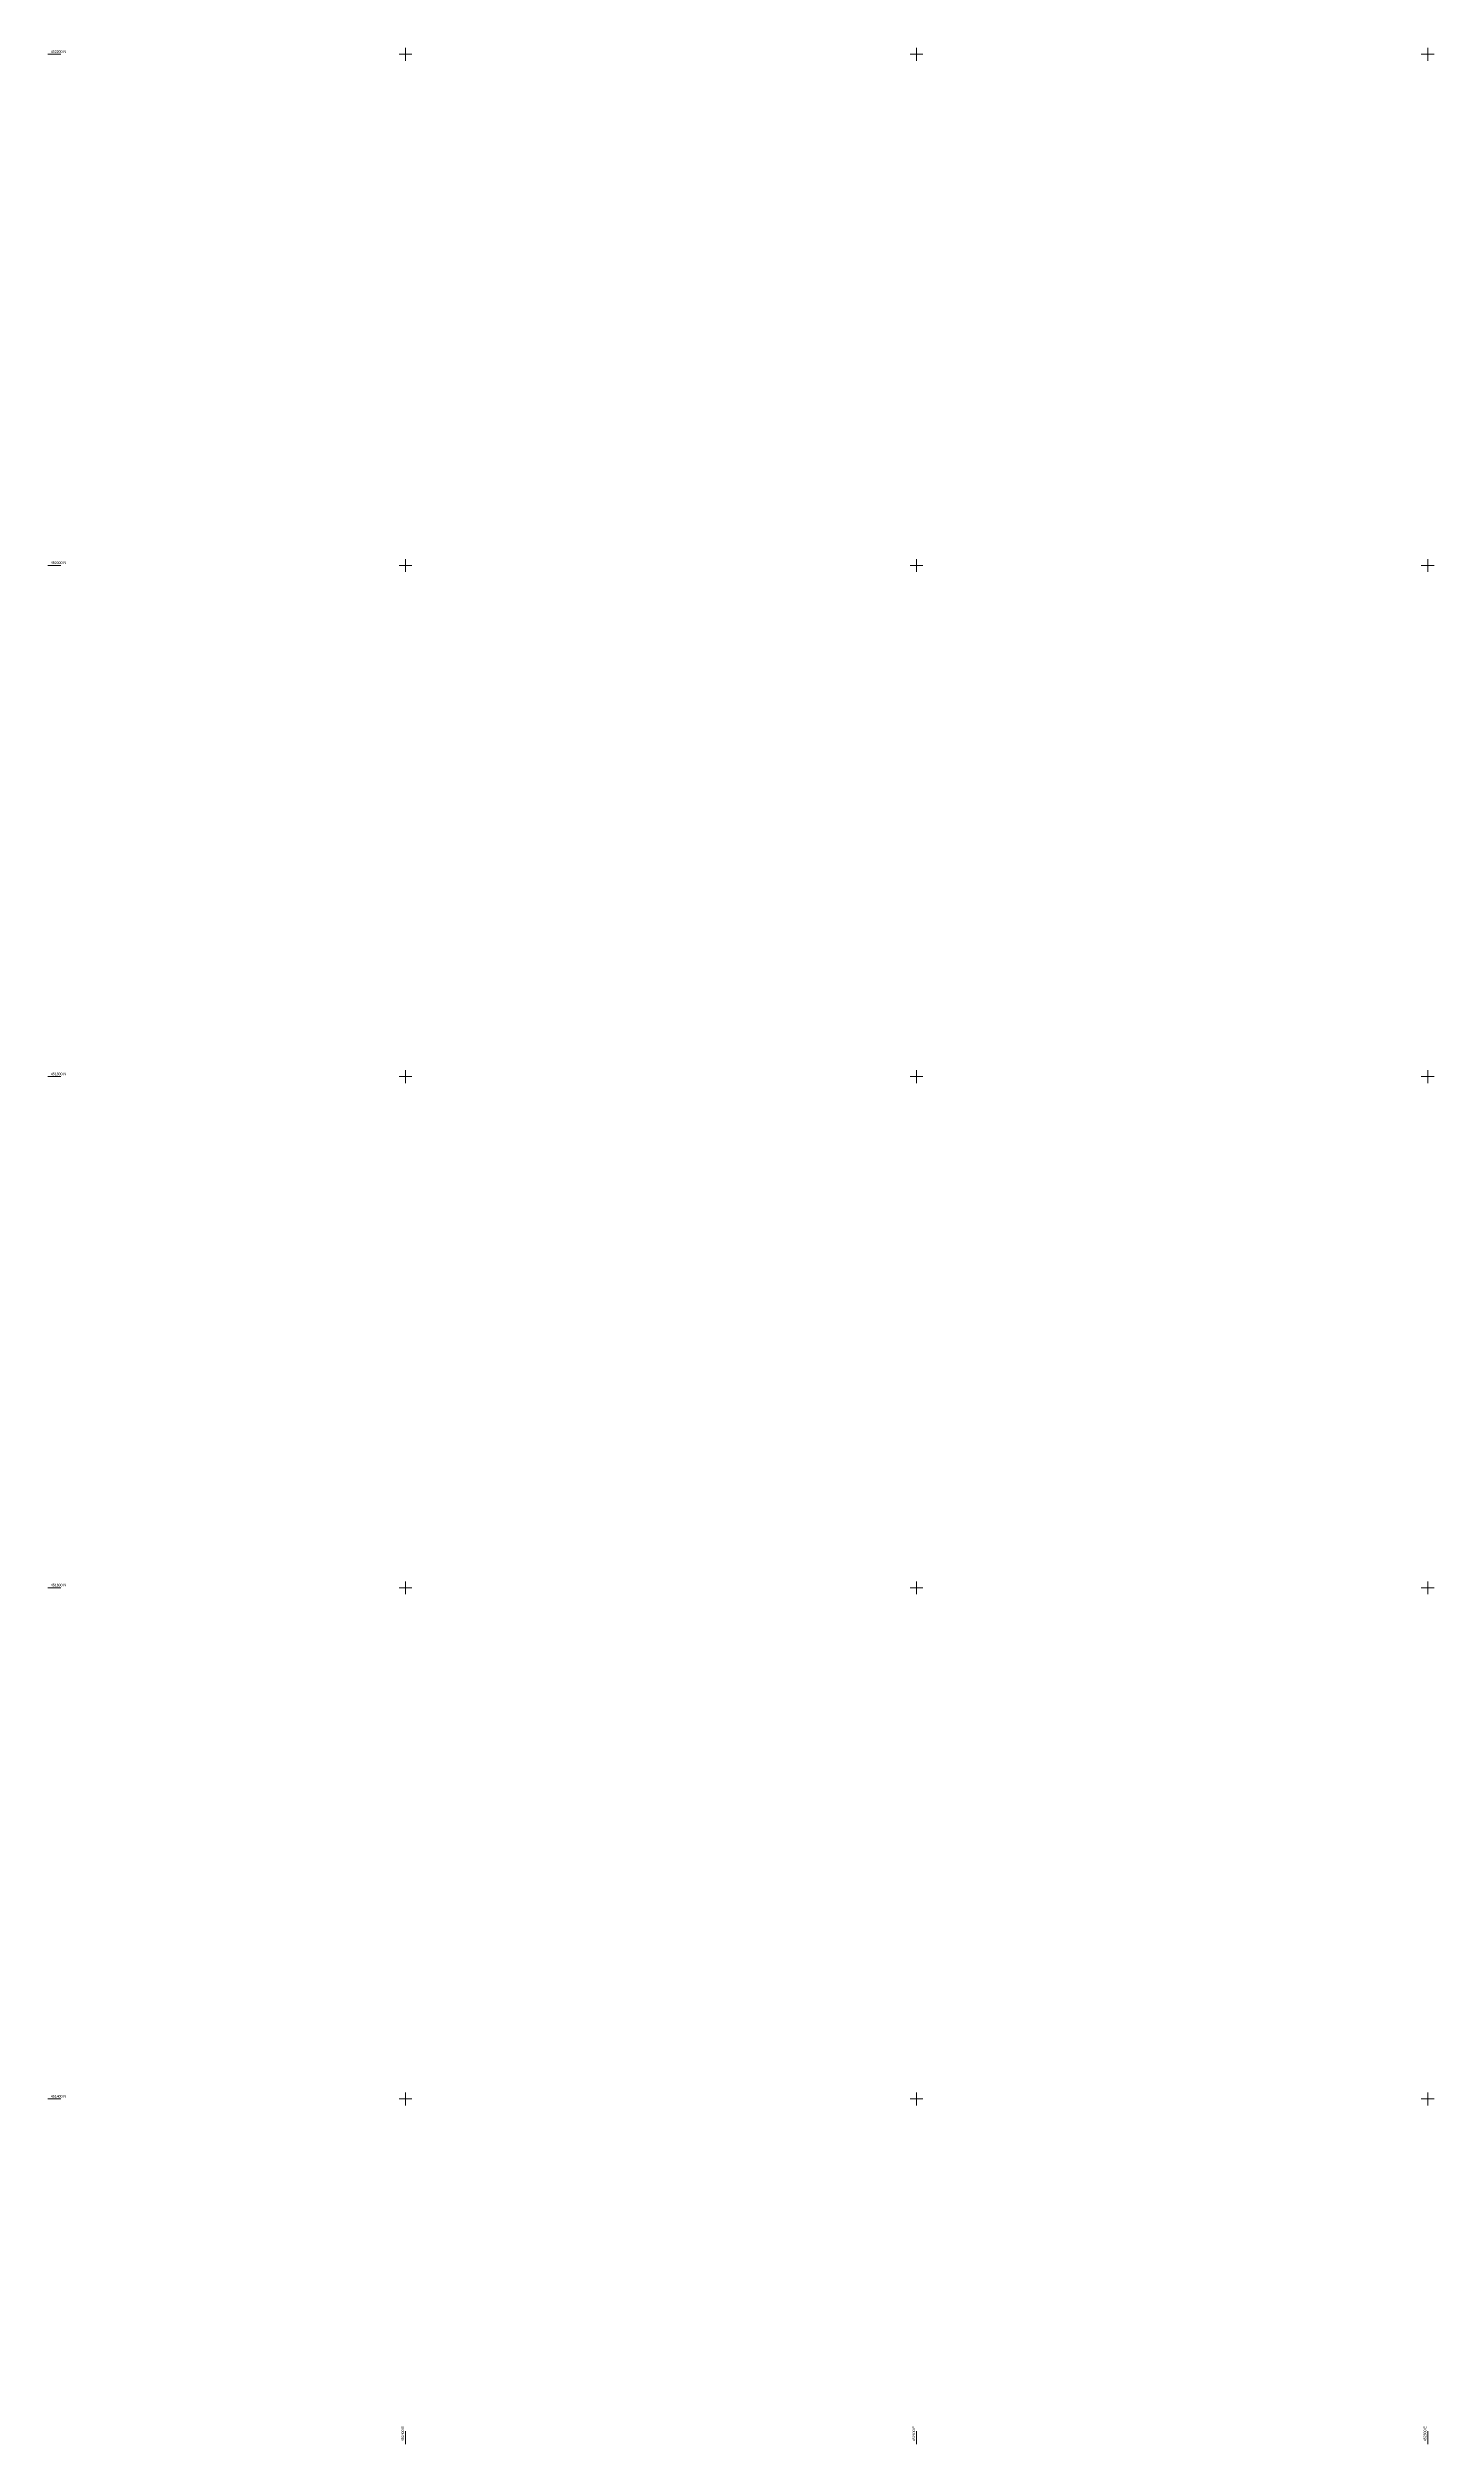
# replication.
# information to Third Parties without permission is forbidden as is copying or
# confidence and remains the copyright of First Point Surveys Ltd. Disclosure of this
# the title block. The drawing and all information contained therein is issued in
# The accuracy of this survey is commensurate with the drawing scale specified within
# Model space of a CAD drawing. Extents: x 452260 to 454003, y 451265 to 453203.
# Drawn here: x 452260 to 452803, y 451265 to 452203 of the extents above; entities that cross this region are included whole.
import ezdxf

# ---------------------------------------------------------------- set-up
doc = ezdxf.new("R2010")
doc.units = 0
doc.header["$LTSCALE"] = 0.7
doc.header["$MEASUREMENT"] = 0
doc.layers.add('FPS_Grid', color=7, linetype='Continuous', lineweight=13)
doc.styles.get("Standard").update_dxf_attribs({"font": 'ARIALN.TTF'})

msp = doc.modelspace()

# ---------------------------------------------------------------- linework, layer by layer
at = {"layer": 'FPS_Grid'}
for p, q in [((452260.09, 452200), (452265.09, 452200)), ((452397.5, 452200), (452402.5, 452200)), ((452400, 452197.5), (452400, 452202.5)), ((452597.5, 452200), (452602.5, 452200)), ((452600, 452197.5), (452600, 452202.5)), ((452797.5, 452200), (452802.5, 452200)), ((452800, 452197.5), (452800, 452202.5)), ((452260.09, 452000), (452265.09, 452000)), ((452397.5, 452000), (452402.5, 452000)), ((452400, 451997.5), (452400, 452002.5)), ((452597.5, 452000), (452602.5, 452000)), ((452600, 451997.5), (452600, 452002.5)), ((452797.5, 452000), (452802.5, 452000)), ((452800, 451997.5), (452800, 452002.5)), ((452400, 451797.5), (452400, 451802.5)), ((452600, 451797.5), (452600, 451802.5)), ((452800, 451797.5), (452800, 451802.5)), ((452260.09, 451800), (452265.09, 451800)), ((452397.5, 451800), (452402.5, 451800)), ((452597.5, 451800), (452602.5, 451800)), ((452797.5, 451800), (452802.5, 451800)), ((452260.09, 451600), (452265.09, 451600)), ((452397.5, 451600), (452402.5, 451600)), ((452400, 451597.5), (452400, 451602.5)), ((452597.5, 451600), (452602.5, 451600)), ((452600, 451597.5), (452600, 451602.5)), ((452797.5, 451600), (452802.5, 451600)), ((452800, 451597.5), (452800, 451602.5)), ((452260.09, 451400), (452265.09, 451400)), ((452397.5, 451400), (452402.5, 451400)), ((452400, 451397.5), (452400, 451402.5)), ((452597.5, 451400), (452602.5, 451400)), ((452600, 451397.5), (452600, 451402.5)), ((452797.5, 451400), (452802.5, 451400)), ((452800, 451397.5), (452800, 451402.5)), ((452400, 451264.98), (452400, 451269.98)), ((452600, 451264.98), (452600, 451269.98)), ((452800, 451264.98), (452800, 451269.98))]:
    msp.add_line(p, q, dxfattribs=at)

# ---------------------------------------------------------------- texts
for s, p in [('452200 N', (452261.23, 452200.57)), ('452000 N', (452261.23, 452000.57)), ('451800 N', (452261.23, 451800.57)), ('451600 N', (452261.23, 451600.57)), ('451400 N', (452261.23, 451400.57))]:
    msp.add_text(s, height=1, dxfattribs=at).set_placement(p)
for s, p in [('452400 E', (452399.43, 451266.12)), ('452600 E', (452599.43, 451266.12)), ('452800 E', (452799.43, 451266.12))]:
    msp.add_text(s, height=1, rotation=90, dxfattribs=at).set_placement(p)

doc.saveas('drawing.dxf')
